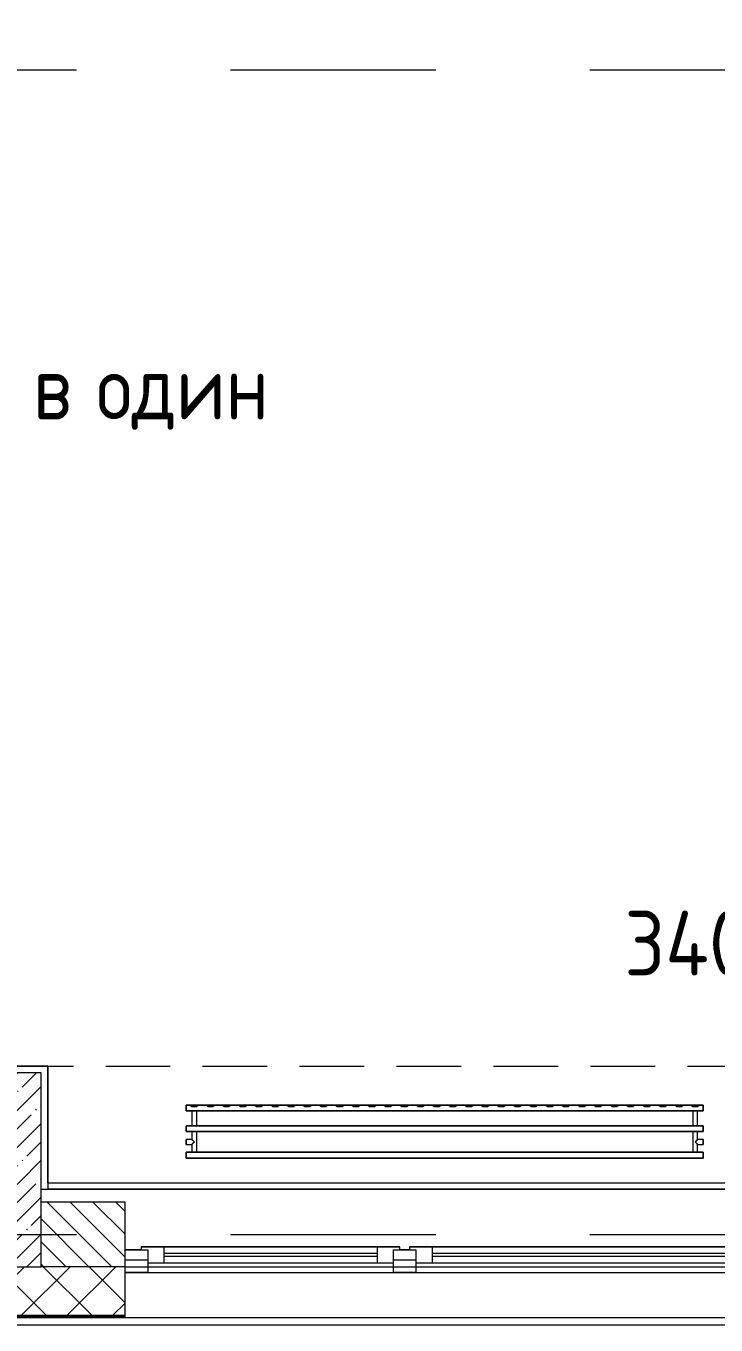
# Model space of a CAD drawing. Header units: millimetres. Extents: x -4029 to 232974, y -8553 to 104777.
# Drawn here: x 33563 to 35698, y -280 to 3736 of the extents above; entities that cross this region are included whole.
import ezdxf

# ---------------------------------------------------------------- set-up
doc = ezdxf.new("R2010")
doc.units = ezdxf.units.MM
doc.linetypes.add('ADSK_Штрих_ш2 п1', pattern=[300, 200, -100])
doc.linetypes.add('Осевая', pattern=[3175, 635, -476.25, 1587.5, -476.25])
for name, color, linetype, lineweight in [('5.2) Перег WD5', 3, 'Continuous', 30), ('A-AREA-BNDY', 7, 'Continuous', 9), ('A-DETL-1', 7, 'ADSK_Штрих_ш2 п1', 9), ('A-GLAZ', 7, 'Continuous', 9), ('A-WALL', 7, 'Continuous', 9), ('A-WALL-1', 7, 'Continuous', 13), ('I-WALL', 7, 'Continuous', 9), ('S-COLS', 7, 'Continuous', 9), ('Оси-2', 7, 'Осевая', 9)]:
    doc.layers.add(name, color=color, linetype=linetype, lineweight=lineweight)
for name, color, linetype, lineweight, true_color in [('A-FLOR-1', 7, 'Continuous', 9, 0xaaaaaa), ('G-ANNO-TEXT-1', 7, 'Continuous', 9, 0x3c3c3c), ('M-EQPM-1', 7, 'Continuous', 9, 0xaaaaaa)]:
    doc.layers.add(name, color=color, linetype=linetype, lineweight=lineweight, true_color=true_color)
doc.styles.add('GOST Common_1', font='', dxfattribs={"width": 0.9, "height": 200})
doc.styles.add('ISOCPEUR_1', font='isocpeur.ttf', dxfattribs={"width": 0.9, "height": 200})
doc.styles.get('GOST Common_1').set_extended_font_data('GOST Common')
doc.dimstyles.new('ISO-2_0_0_9К_Средний_округл2', dxfattribs={"dimscale": 304.8, "dimtxt": 199.196235, "dimasz": 0.492126, "dimexe": 0.393701, "dimexo": 0, "dimgap": 0, "dimtad": 1, "dimdec": 0, "dimrnd": 10, "dimzin": 0, "dimdsep": 46, "dimtxsty": 'ISOCPEUR_1', "dimblk1": 'OBLIQUE', "dimblk2": 'OBLIQUE', "dimsah": 1, "dimcen": 0.09, "dimdle": 0.393701, "dimazin": 0, "dimtfac": 1, "dimtdec": 4, "dimtix": 1, "dimtmove": 1, "dimatfit": 3, "dimfxl": 1, "dimtvp": 1, "dimtolj": 1, "dimtzin": 0, "dimarcsym": 2})

# ---------------------------------------------------------------- blocks, each defined once
blk = doc.blocks.new('BSC_Колонна _Прямоугольная - 600х600-V16-План монтажа стен и перегородок 1 этажа в осях 1-12')
at = {"layer": 'S-COLS'}
h = blk.add_hatch(dxfattribs=at)
h.set_pattern_fill('FP_30', color=256, style=0, pattern_type=2)
h.set_pattern_definition([(45, (-33310, -200), (-57.02463, 57.02463), []), (45, (-33252.975, -200), (-57.02463, 57.02463), [100.806, -20.161, 3.353, -16.808])])
h.paths.add_polyline_path([(300, -300), (300, 300), (-300, 300), (-300, -300), (-91, -300)])
for p, q in [((300, 300), (-300, 300)), ((-300, 300), (-300, -300)), ((300, -300), (300, 300)), ((-300, -300), (300, -300))]:
    blk.add_line(p, q, dxfattribs=at)
blk = doc.blocks.new('120_Окно_СКБ_2Ст - 120_Окно_СКБ_2Ст 2100х2500 _мал створка справа_-22445857-План монтажа стен и перегородок 1 этажа в осях 1-12')
at = {"layer": 'A-GLAZ'}
for p, q in [((-1050, -127), (-1050, -57)), ((-1050, -57), (-980, -57)), ((1050, -57), (-1050, -57)), ((-980, -57), (-980, -127)), ((150, -127), (150, -57)), ((150, -57), (220, -57)), ((220, -57), (220, -127)), ((980, -127), (980, -57)), ((980, -57), (1050, -57)), ((1050, -57), (1050, -127)), ((150, -87), (-980, -87)), ((-980, -87), (-980, -127)), ((-930, -137), (-930, -87)), ((-930, -107), (100, -107)), ((100, -117), (-930, -117)), ((100, -137), (100, -87)), ((150, -127), (150, -87)), ((980, -87), (220, -87)), ((220, -87), (220, -127)), ((270, -137), (270, -87)), ((270, -107), (930, -107)), ((930, -117), (270, -117)), ((930, -137), (930, -87)), ((980, -127), (980, -87)), ((-980, -127), (-1050, -127)), ((-1050, -127), (-1000, -127)), ((-980, -127), (-1000, -127)), ((-1000, -127), (-1000, -137)), ((-1000, -137), (170, -137)), ((170, -137), (-1000, -137)), ((220, -127), (150, -127)), ((170, -127), (150, -127)), ((170, -127), (200, -127)), ((170, -137), (170, -127)), ((220, -127), (200, -127)), ((200, -127), (200, -137)), ((200, -137), (1000, -137)), ((1000, -137), (200, -137)), ((1050, -127), (980, -127)), ((1000, -127), (980, -127)), ((1000, -127), (1050, -127)), ((1000, -137), (1000, -127))]:
    blk.add_line(p, q, dxfattribs=at)
blk = doc.blocks.new('radiator_prado_classic_z_tip_30_po exemplyaru - Classic Z Тип 30-500-V69-План монтажа стен и перегородок 1 этажа в осях 1-12')
at = {"layer": 'M-EQPM-1'}
for p, q in [((0, 228), (0, 210)), ((1600, 228), (0, 228)), ((0, 210), (0, 228)), ((0, 228), (12.5, 228)), ((0, 210), (1600, 210)), ((17.5, 210), (0, 210)), ((12.5, 228), (37.5, 228)), ((37.5, 228), (12.5, 228)), ((12.5, 228), (37.5, 228)), ((12.5, 228), (17.5, 223)), ((12.5, 228), (17.5, 223)), ((32.5, 223), (17.5, 223)), ((17.5, 223), (32.5, 223)), ((17.5, 210), (17.5, 164)), ((17.5, 210), (17.5, 164)), ((32.5, 210), (17.5, 210)), ((17.5, 210), (32.5, 210)), ((32.5, 210), (17.5, 210)), ((17.5, 210), (30.3, 210)), ((31.5, 210), (18.5, 210)), ((30.3, 210), (32.5, 210)), ((32.5, 223), (37.5, 228)), ((37.5, 228), (32.5, 223)), ((32.5, 164), (32.5, 210)), ((32.5, 164), (32.5, 210)), ((1567.5, 210), (32.5, 210)), ((37.5, 228), (62.5, 228)), ((62.5, 228), (87.5, 228)), ((87.5, 228), (62.5, 228)), ((62.5, 228), (87.5, 228)), ((62.5, 228), (67.5, 223)), ((62.5, 228), (67.5, 223)), ((82.5, 223), (67.5, 223)), ((67.5, 223), (82.5, 223)), ((82.5, 223), (87.5, 228)), ((87.5, 228), (82.5, 223)), ((87.5, 228), (112.5, 228)), ((112.5, 228), (137.5, 228)), ((137.5, 228), (112.5, 228)), ((112.5, 228), (137.5, 228)), ((112.5, 228), (117.5, 223)), ((112.5, 228), (117.5, 223)), ((132.5, 223), (117.5, 223)), ((117.5, 223), (132.5, 223)), ((132.5, 223), (137.5, 228)), ((137.5, 228), (132.5, 223)), ((137.5, 228), (162.5, 228)), ((162.5, 228), (187.5, 228)), ((187.5, 228), (162.5, 228)), ((162.5, 228), (187.5, 228)), ((162.5, 228), (167.5, 223)), ((162.5, 228), (167.5, 223)), ((182.5, 223), (167.5, 223)), ((167.5, 223), (182.5, 223)), ((182.5, 223), (187.5, 228)), ((187.5, 228), (182.5, 223)), ((187.5, 228), (212.5, 228)), ((212.5, 228), (237.5, 228)), ((237.5, 228), (212.5, 228)), ((212.5, 228), (237.5, 228)), ((212.5, 228), (217.5, 223)), ((212.5, 228), (217.5, 223)), ((232.5, 223), (217.5, 223)), ((217.5, 223), (232.5, 223)), ((232.5, 223), (237.5, 228)), ((237.5, 228), (232.5, 223)), ((237.5, 228), (262.5, 228)), ((262.5, 228), (287.5, 228)), ((287.5, 228), (262.5, 228)), ((262.5, 228), (287.5, 228)), ((262.5, 228), (267.5, 223)), ((262.5, 228), (267.5, 223)), ((282.5, 223), (267.5, 223)), ((267.5, 223), (282.5, 223)), ((282.5, 223), (287.5, 228)), ((287.5, 228), (282.5, 223)), ((287.5, 228), (312.5, 228)), ((312.5, 228), (337.5, 228)), ((337.5, 228), (312.5, 228)), ((312.5, 228), (337.5, 228)), ((312.5, 228), (317.5, 223)), ((312.5, 228), (317.5, 223)), ((332.5, 223), (317.5, 223)), ((317.5, 223), (332.5, 223)), ((332.5, 223), (337.5, 228)), ((337.5, 228), (332.5, 223)), ((337.5, 228), (362.5, 228)), ((362.5, 228), (387.5, 228)), ((387.5, 228), (362.5, 228)), ((362.5, 228), (387.5, 228)), ((362.5, 228), (367.5, 223)), ((362.5, 228), (367.5, 223)), ((382.5, 223), (367.5, 223)), ((367.5, 223), (382.5, 223)), ((382.5, 223), (387.5, 228)), ((387.5, 228), (382.5, 223)), ((387.5, 228), (412.5, 228)), ((412.5, 228), (437.5, 228)), ((437.5, 228), (412.5, 228)), ((412.5, 228), (437.5, 228)), ((412.5, 228), (417.5, 223)), ((412.5, 228), (417.5, 223)), ((432.5, 223), (417.5, 223)), ((417.5, 223), (432.5, 223)), ((432.5, 223), (437.5, 228)), ((437.5, 228), (432.5, 223)), ((437.5, 228), (462.5, 228)), ((462.5, 228), (487.5, 228)), ((487.5, 228), (462.5, 228)), ((462.5, 228), (487.5, 228)), ((462.5, 228), (467.5, 223)), ((462.5, 228), (467.5, 223)), ((482.5, 223), (467.5, 223)), ((467.5, 223), (482.5, 223)), ((482.5, 223), (487.5, 228)), ((487.5, 228), (482.5, 223)), ((487.5, 228), (512.5, 228)), ((512.5, 228), (537.5, 228)), ((537.5, 228), (512.5, 228)), ((512.5, 228), (537.5, 228)), ((512.5, 228), (517.5, 223)), ((512.5, 228), (517.5, 223)), ((532.5, 223), (517.5, 223)), ((517.5, 223), (532.5, 223)), ((532.5, 223), (537.5, 228)), ((537.5, 228), (532.5, 223)), ((537.5, 228), (562.5, 228)), ((562.5, 228), (587.5, 228)), ((587.5, 228), (562.5, 228)), ((562.5, 228), (587.5, 228)), ((562.5, 228), (567.5, 223)), ((562.5, 228), (567.5, 223)), ((582.5, 223), (567.5, 223)), ((567.5, 223), (582.5, 223)), ((582.5, 223), (587.5, 228)), ((587.5, 228), (582.5, 223)), ((587.5, 228), (612.5, 228)), ((612.5, 228), (637.5, 228)), ((637.5, 228), (612.5, 228)), ((612.5, 228), (637.5, 228)), ((612.5, 228), (617.5, 223)), ((612.5, 228), (617.5, 223)), ((632.5, 223), (617.5, 223)), ((617.5, 223), (632.5, 223)), ((632.5, 223), (637.5, 228)), ((637.5, 228), (632.5, 223)), ((637.5, 228), (662.5, 228)), ((662.5, 228), (687.5, 228)), ((687.5, 228), (662.5, 228)), ((662.5, 228), (687.5, 228)), ((662.5, 228), (667.5, 223)), ((662.5, 228), (667.5, 223)), ((682.5, 223), (667.5, 223)), ((667.5, 223), (682.5, 223)), ((682.5, 223), (687.5, 228)), ((687.5, 228), (682.5, 223)), ((687.5, 228), (712.5, 228)), ((712.5, 228), (737.5, 228)), ((737.5, 228), (712.5, 228)), ((712.5, 228), (737.5, 228)), ((712.5, 228), (717.5, 223)), ((712.5, 228), (717.5, 223)), ((732.5, 223), (717.5, 223)), ((717.5, 223), (732.5, 223)), ((732.5, 223), (737.5, 228)), ((737.5, 228), (732.5, 223)), ((737.5, 228), (762.5, 228)), ((762.5, 228), (787.5, 228)), ((787.5, 228), (762.5, 228)), ((762.5, 228), (787.5, 228)), ((762.5, 228), (767.5, 223)), ((762.5, 228), (767.5, 223)), ((782.5, 223), (767.5, 223)), ((767.5, 223), (782.5, 223)), ((782.5, 223), (787.5, 228)), ((787.5, 228), (782.5, 223)), ((787.5, 228), (812.5, 228)), ((812.5, 228), (837.5, 228)), ((837.5, 228), (812.5, 228)), ((812.5, 228), (837.5, 228)), ((812.5, 228), (817.5, 223)), ((812.5, 228), (817.5, 223)), ((832.5, 223), (817.5, 223)), ((817.5, 223), (832.5, 223)), ((832.5, 223), (837.5, 228)), ((837.5, 228), (832.5, 223)), ((837.5, 228), (862.5, 228)), ((862.5, 228), (887.5, 228)), ((887.5, 228), (862.5, 228)), ((862.5, 228), (887.5, 228)), ((862.5, 228), (867.5, 223)), ((862.5, 228), (867.5, 223)), ((882.5, 223), (867.5, 223)), ((867.5, 223), (882.5, 223)), ((882.5, 223), (887.5, 228)), ((887.5, 228), (882.5, 223)), ((887.5, 228), (912.5, 228)), ((912.5, 228), (937.5, 228)), ((937.5, 228), (912.5, 228)), ((912.5, 228), (937.5, 228)), ((912.5, 228), (917.5, 223)), ((912.5, 228), (917.5, 223)), ((932.5, 223), (917.5, 223)), ((917.5, 223), (932.5, 223)), ((932.5, 223), (937.5, 228)), ((937.5, 228), (932.5, 223)), ((937.5, 228), (962.5, 228)), ((962.5, 228), (987.5, 228)), ((987.5, 228), (962.5, 228)), ((962.5, 228), (987.5, 228)), ((962.5, 228), (967.5, 223)), ((962.5, 228), (967.5, 223)), ((982.5, 223), (967.5, 223)), ((967.5, 223), (982.5, 223)), ((982.5, 223), (987.5, 228)), ((987.5, 228), (982.5, 223)), ((987.5, 228), (1012.5, 228)), ((1012.5, 228), (1037.5, 228)), ((1037.5, 228), (1012.5, 228)), ((1012.5, 228), (1037.5, 228)), ((1012.5, 228), (1017.5, 223)), ((1012.5, 228), (1017.5, 223)), ((1032.5, 223), (1017.5, 223)), ((1017.5, 223), (1032.5, 223)), ((1032.5, 223), (1037.5, 228)), ((1037.5, 228), (1032.5, 223)), ((1037.5, 228), (1062.5, 228)), ((1062.5, 228), (1087.5, 228)), ((1087.5, 228), (1062.5, 228)), ((1062.5, 228), (1087.5, 228)), ((1062.5, 228), (1067.5, 223)), ((1062.5, 228), (1067.5, 223)), ((1082.5, 223), (1067.5, 223)), ((1067.5, 223), (1082.5, 223)), ((1082.5, 223), (1087.5, 228)), ((1087.5, 228), (1082.5, 223)), ((1087.5, 228), (1112.5, 228)), ((1112.5, 228), (1137.5, 228)), ((1137.5, 228), (1112.5, 228)), ((1112.5, 228), (1137.5, 228)), ((1112.5, 228), (1117.5, 223)), ((1112.5, 228), (1117.5, 223)), ((1132.5, 223), (1117.5, 223)), ((1117.5, 223), (1132.5, 223)), ((1132.5, 223), (1137.5, 228)), ((1137.5, 228), (1132.5, 223)), ((1137.5, 228), (1162.5, 228)), ((1162.5, 228), (1187.5, 228)), ((1187.5, 228), (1162.5, 228)), ((1162.5, 228), (1187.5, 228)), ((1162.5, 228), (1167.5, 223)), ((1162.5, 228), (1167.5, 223)), ((1182.5, 223), (1167.5, 223)), ((1167.5, 223), (1182.5, 223)), ((1182.5, 223), (1187.5, 228)), ((1187.5, 228), (1182.5, 223)), ((1187.5, 228), (1212.5, 228)), ((1212.5, 228), (1237.5, 228)), ((1237.5, 228), (1212.5, 228)), ((1212.5, 228), (1237.5, 228)), ((1212.5, 228), (1217.5, 223)), ((1212.5, 228), (1217.5, 223)), ((1232.5, 223), (1217.5, 223)), ((1217.5, 223), (1232.5, 223)), ((1232.5, 223), (1237.5, 228)), ((1237.5, 228), (1232.5, 223)), ((1237.5, 228), (1262.5, 228)), ((1262.5, 228), (1287.5, 228)), ((1287.5, 228), (1262.5, 228)), ((1262.5, 228), (1287.5, 228)), ((1262.5, 228), (1267.5, 223)), ((1262.5, 228), (1267.5, 223)), ((1282.5, 223), (1267.5, 223)), ((1267.5, 223), (1282.5, 223)), ((1282.5, 223), (1287.5, 228)), ((1287.5, 228), (1282.5, 223)), ((1287.5, 228), (1312.5, 228)), ((1312.5, 228), (1337.5, 228)), ((1337.5, 228), (1312.5, 228)), ((1312.5, 228), (1337.5, 228)), ((1312.5, 228), (1317.5, 223)), ((1312.5, 228), (1317.5, 223)), ((1332.5, 223), (1317.5, 223)), ((1317.5, 223), (1332.5, 223)), ((1332.5, 223), (1337.5, 228)), ((1337.5, 228), (1332.5, 223)), ((1337.5, 228), (1362.5, 228)), ((1362.5, 228), (1387.5, 228)), ((1387.5, 228), (1362.5, 228)), ((1362.5, 228), (1387.5, 228)), ((1362.5, 228), (1367.5, 223)), ((1362.5, 228), (1367.5, 223)), ((1382.5, 223), (1367.5, 223)), ((1367.5, 223), (1382.5, 223)), ((1382.5, 223), (1387.5, 228)), ((1387.5, 228), (1382.5, 223)), ((1387.5, 228), (1412.5, 228)), ((1412.5, 228), (1437.5, 228)), ((1437.5, 228), (1412.5, 228)), ((1412.5, 228), (1437.5, 228)), ((1412.5, 228), (1417.5, 223)), ((1412.5, 228), (1417.5, 223)), ((1432.5, 223), (1417.5, 223)), ((1417.5, 223), (1432.5, 223)), ((1432.5, 223), (1437.5, 228)), ((1437.5, 228), (1432.5, 223)), ((1437.5, 228), (1462.5, 228)), ((1462.5, 228), (1487.5, 228)), ((1487.5, 228), (1462.5, 228)), ((1462.5, 228), (1487.5, 228)), ((1462.5, 228), (1467.5, 223)), ((1462.5, 228), (1467.5, 223)), ((1482.5, 223), (1467.5, 223)), ((1467.5, 223), (1482.5, 223)), ((1482.5, 223), (1487.5, 228)), ((1487.5, 228), (1482.5, 223)), ((1487.5, 228), (1512.5, 228)), ((1512.5, 228), (1537.5, 228)), ((1537.5, 228), (1512.5, 228)), ((1512.5, 228), (1537.5, 228)), ((1512.5, 228), (1517.5, 223)), ((1512.5, 228), (1517.5, 223)), ((1532.5, 223), (1517.5, 223)), ((1517.5, 223), (1532.5, 223)), ((1532.5, 223), (1537.5, 228)), ((1537.5, 228), (1532.5, 223)), ((1537.5, 228), (1562.5, 228)), ((1562.5, 228), (1587.5, 228)), ((1587.5, 228), (1562.5, 228)), ((1562.5, 228), (1587.5, 228)), ((1562.5, 228), (1567.5, 223)), ((1562.5, 228), (1567.5, 223)), ((1582.5, 223), (1567.5, 223)), ((1567.5, 223), (1582.5, 223)), ((1567.5, 210), (1567.5, 164)), ((1567.5, 210), (1567.5, 164)), ((1582.5, 210), (1567.5, 210)), ((1567.5, 210), (1575, 210)), ((1582.2, 210), (1567.5, 210)), ((1567.5, 210), (1582.5, 210)), ((1581.5, 210), (1568.5, 210)), ((1575, 210), (1582.5, 210)), ((1582.5, 210), (1582.2, 210)), ((1582.5, 223), (1587.5, 228)), ((1587.5, 228), (1582.5, 223)), ((1582.5, 164), (1582.5, 210)), ((1582.5, 164), (1582.5, 210)), ((1600, 210), (1582.5, 210)), ((1587.5, 228), (1600, 228)), ((1600, 210), (1600, 228)), ((1600, 228), (1600, 210)), ((1600, 164), (0, 164)), ((0, 164), (0, 146)), ((0, 146), (0, 164)), ((0, 164), (17.5, 164)), ((32.5, 164), (17.5, 164)), ((17.5, 164), (32.5, 164)), ((32.5, 164), (17.5, 164)), ((17.5, 164), (18.5, 164)), ((18.5, 164), (32.5, 164)), ((18.5, 164), (31.5, 164)), ((32.5, 164), (1567.5, 164)), ((1582.5, 164), (1567.5, 164)), ((1567.5, 164), (1582.5, 164)), ((1580.3, 164), (1567.5, 164)), ((1567.5, 164), (1582.5, 164)), ((1568.5, 164), (1581.5, 164)), ((1581.5, 164), (1580.3, 164)), ((1582.2, 164), (1581.5, 164)), ((1582.5, 164), (1582.2, 164)), ((1582.5, 164), (1600, 164)), ((1600, 146), (1600, 164)), ((1600, 164), (1600, 146)), ((0, 146), (1600, 146)), ((17.5, 146), (0, 146)), ((17.5, 121.5), (0, 121.5)), ((17.5, 121.5), (0, 121.5)), ((0, 121.5), (0, 121.2)), ((0, 106.5), (0, 121.5)), ((0, 121.2), (0, 106.8)), ((0, 121.2), (0, 120.5)), ((0, 120.5), (0, 121.2)), ((0, 121.2), (0, 121.2)), ((0, 120.5), (0, 119.3)), ((0, 119.3), (0, 120.5)), ((17.5, 146), (17.5, 121.5)), ((17.5, 146), (17.5, 121.5)), ((17.5, 146), (25, 146)), ((32.5, 146), (17.5, 146)), ((17.5, 146), (32.5, 146)), ((25, 146), (17.5, 146)), ((31.5, 146), (18.5, 146)), ((25, 146), (32.5, 146)), ((31.5, 146), (25, 146)), ((32.5, 146), (31.5, 146)), ((32.5, 82), (32.5, 146)), ((32.5, 82), (32.5, 146)), ((1567.5, 146), (32.5, 146)), ((1567.5, 146), (1567.5, 82)), ((1567.5, 146), (1567.5, 82)), ((1567.5, 146), (1582.5, 146)), ((1582.2, 146), (1567.5, 146)), ((1567.5, 146), (1582.5, 146)), ((1582.5, 146), (1567.5, 146)), ((1581.5, 146), (1568.5, 146)), ((1582.5, 146), (1582.2, 146)), ((1582.5, 121.5), (1582.5, 146)), ((1582.5, 121.5), (1582.5, 146)), ((1600, 146), (1582.5, 146)), ((1600, 121.5), (1582.5, 121.5)), ((1600, 121.5), (1582.5, 121.5)), ((1600, 121.5), (1600, 106.5)), ((1600, 121.2), (1600, 121.5)), ((1600, 121.5), (1600, 121.2)), ((1600, 121.2), (1600, 121.5)), ((1600, 107.5), (1600, 121.2)), ((1600, 121.2), (1600, 119.3)), ((1600, 106.8), (1600, 121.2)), ((0, 119.3), (0, 117.8)), ((0, 117.8), (0, 119.3)), ((0, 117.8), (0, 115.9)), ((0, 115.9), (0, 117.8)), ((0, 115.9), (0, 114)), ((0, 114), (0, 115.9)), ((0, 114), (0, 112.1)), ((0, 112.1), (0, 114)), ((0, 112.1), (0, 110.2)), ((0, 110.2), (0, 112.1)), ((0, 110.2), (0, 108.7)), ((0, 108.7), (0, 110.2)), ((0, 108.7), (0, 106.8)), ((0, 106.8), (0, 108.7)), ((0, 106.8), (0, 106.5)), ((0, 106.8), (0, 106.8)), ((0, 106.5), (17.5, 106.5)), ((0, 106.5), (17.5, 106.5)), ((1600, 82), (0, 82)), ((0, 82), (0, 64)), ((0, 64), (0, 82)), ((0, 82), (17.5, 82)), ((17.5, 106.5), (17.5, 82)), ((17.5, 106.5), (17.5, 82)), ((32.5, 82), (17.5, 82)), ((17.5, 82), (32.5, 82)), ((32.5, 82), (17.5, 82)), ((17.5, 82), (32.5, 82)), ((18.5, 82), (31.5, 82)), ((32.5, 82), (1567.5, 82)), ((1582.5, 82), (1567.5, 82)), ((1567.5, 82), (1582.5, 82)), ((1582.5, 82), (1567.5, 82)), ((1567.5, 82), (1582.5, 82)), ((1568.5, 82), (1581.5, 82)), ((1582.5, 82), (1582.5, 106.5)), ((1582.5, 106.5), (1600, 106.5)), ((1582.5, 82), (1582.5, 106.5)), ((1582.5, 106.5), (1600, 106.5)), ((1582.5, 82), (1600, 82)), ((1600, 119.3), (1600, 110.2)), ((1600, 110.2), (1600, 106.8)), ((1600, 106.8), (1600, 107.5)), ((1600, 106.5), (1600, 106.8)), ((1600, 106.8), (1600, 106.5)), ((1600, 106.5), (1600, 106.8)), ((1600, 64), (1600, 82)), ((1600, 82), (1600, 64)), ((1600, 64), (0, 64)), ((0, 64), (1600, 64))]:
    blk.add_line(p, q, dxfattribs=at)
for points, knots in [([(17.8, 121.2), (17.7, 121.3), (17.7, 121.3), (17.5, 121.5), (17.5, 121.5), (17.5, 121.5)], [0.8571429, 0.8571429, 0.8571429, 0.8571429, 0.8928571, 0.9285714, 1, 1, 1, 1]), ([(17.5, 121.5), (17.5, 121.5), (17.5, 121.5), (17.7, 121.3), (17.7, 121.3), (17.8, 121.2)], [0, 0, 0, 0, 0.0714286, 0.1071429, 0.1428571, 0.1428571, 0.1428571, 0.1428571]), ([(17.5, 121.5), (17.5, 121.5), (17.5, 121.5), (17.7, 121.3), (17.7, 121.3), (17.8, 121.2)], [0, 0, 0, 0, 0.0714286, 0.1071429, 0.1428571, 0.1428571, 0.1428571, 0.1428571]), ([(25, 114), (24.5, 114.5), (23.6, 115.4), (22.4, 116.6), (21.6, 117.4), (21.1, 117.9), (20.8, 118.2), (20.5, 118.5), (20.2, 118.8), (19.8, 119.1), (19.6, 119.4), (19.3, 119.7), (19, 120), (18.7, 120.3), (18.5, 120.5), (18.3, 120.7), (18.1, 120.9), (17.9, 121.1), (17.8, 121.2), (17.7, 121.3), (17.5, 121.5), (17.5, 121.5), (17.5, 121.5)], [0, 0, 0, 0, 0.142857, 0.285714, 0.357143, 0.392857, 0.428571, 0.464286, 0.5, 0.535714, 0.571429, 0.607143, 0.642857, 0.678571, 0.714286, 0.75, 0.785714, 0.821429, 0.857143, 0.892857, 0.928571, 1, 1, 1, 1]), ([(17.8, 121.2), (17.8, 121.2), (17.9, 121.1), (18.1, 120.9), (18.3, 120.7), (18.5, 120.5), (18.7, 120.3), (19, 120), (19.3, 119.7), (19.6, 119.4), (19.8, 119.1), (20.3, 118.7), (20.7, 118.3), (21.1, 117.9), (21.6, 117.4), (22.4, 116.6), (23.1, 115.9), (23.6, 115.4)], [0.1428571, 0.1428571, 0.1428571, 0.1428571, 0.1785714, 0.2142857, 0.25, 0.2857143, 0.3214286, 0.3571429, 0.3928571, 0.4285714, 0.4642857, 0.5, 0.5714286, 0.6071429, 0.6428571, 0.7142857, 0.8571429, 0.8571429, 0.8571429, 0.8571429]), ([(1575, 114), (1575.5, 114.5), (1576.4, 115.4), (1577.6, 116.6), (1578.4, 117.4), (1578.9, 117.9), (1579.2, 118.2), (1579.5, 118.5), (1579.8, 118.8), (1580.1, 119.2), (1580.4, 119.4), (1580.7, 119.7), (1581, 120), (1581.3, 120.3), (1581.5, 120.5), (1581.7, 120.7), (1581.9, 120.9), (1582.1, 121.1), (1582.2, 121.2), (1582.3, 121.3), (1582.5, 121.5), (1582.5, 121.5), (1582.5, 121.5)], [0, 0, 0, 0, 0.142857, 0.285714, 0.357143, 0.392857, 0.428571, 0.464286, 0.5, 0.535714, 0.571429, 0.607143, 0.642857, 0.678571, 0.714286, 0.75, 0.785714, 0.821429, 0.857143, 0.892857, 0.928571, 1, 1, 1, 1]), ([(1582.2, 121.2), (1582.2, 121.2), (1582.1, 121.1), (1581.9, 120.9), (1581.7, 120.7), (1581.5, 120.5), (1581.3, 120.3), (1581, 120), (1580.7, 119.7), (1580.4, 119.4), (1580.1, 119.2), (1579.7, 118.7), (1579.3, 118.3), (1578.9, 117.9), (1578.4, 117.4), (1577.6, 116.6), (1576.9, 115.9), (1576.4, 115.4)], [0.1428571, 0.1428571, 0.1428571, 0.1428571, 0.1785714, 0.2142857, 0.25, 0.2857143, 0.3214286, 0.3571429, 0.3928571, 0.4285714, 0.4642857, 0.5, 0.5714286, 0.6071429, 0.6428571, 0.7142857, 0.8571429, 0.8571429, 0.8571429, 0.8571429]), ([(1582.2, 121.2), (1582.2, 121.2), (1582.1, 121.1), (1581.9, 120.9), (1581.7, 120.7), (1581.5, 120.5), (1581.3, 120.3), (1581, 120), (1580.7, 119.7), (1580.4, 119.4), (1580.1, 119.2), (1579.7, 118.7), (1579.3, 118.3), (1578.9, 117.9), (1578.4, 117.4), (1577.6, 116.6), (1576.9, 115.9), (1576.4, 115.4)], [0.1428571, 0.1428571, 0.1428571, 0.1428571, 0.1785714, 0.2142857, 0.25, 0.2857143, 0.3214286, 0.3571429, 0.3928571, 0.4285714, 0.4642857, 0.5, 0.5714286, 0.6071429, 0.6428571, 0.7142857, 0.8571429, 0.8571429, 0.8571429, 0.8571429]), ([(1576.4, 115.4), (1576.9, 115.9), (1577.6, 116.6), (1578.4, 117.4), (1578.9, 117.9), (1579.2, 118.2), (1579.5, 118.5), (1579.8, 118.8), (1580.1, 119.2), (1580.4, 119.4), (1580.7, 119.7), (1581, 120), (1581.3, 120.3), (1581.5, 120.5), (1581.7, 120.7), (1581.9, 120.9), (1582.1, 121.1), (1582.2, 121.2), (1582.2, 121.2)], [0.1428571, 0.1428571, 0.1428571, 0.1428571, 0.2857143, 0.3571429, 0.3928571, 0.4285714, 0.4642857, 0.5, 0.5357143, 0.5714286, 0.6071429, 0.6428571, 0.6785714, 0.7142857, 0.75, 0.7857143, 0.8214286, 0.8571429, 0.8571429, 0.8571429, 0.8571429]), ([(1582.5, 121.5), (1582.5, 121.5), (1582.5, 121.5), (1582.3, 121.3), (1582.3, 121.3), (1582.2, 121.2)], [0, 0, 0, 0, 0.0714286, 0.1071429, 0.1428571, 0.1428571, 0.1428571, 0.1428571]), ([(1582.5, 121.5), (1582.5, 121.5), (1582.5, 121.5), (1582.3, 121.3), (1582.3, 121.3), (1582.2, 121.2)], [0, 0, 0, 0, 0.0714286, 0.1071429, 0.1428571, 0.1428571, 0.1428571, 0.1428571]), ([(1582.2, 121.2), (1582.3, 121.3), (1582.3, 121.3), (1582.5, 121.5), (1582.5, 121.5), (1582.5, 121.5)], [0.8571429, 0.8571429, 0.8571429, 0.8571429, 0.8928571, 0.9285714, 1, 1, 1, 1]), ([(17.5, 106.5), (17.5, 106.5), (17.5, 106.5), (17.7, 106.7), (17.8, 106.8), (17.9, 106.9), (18.1, 107.1), (18.3, 107.3), (18.5, 107.5), (18.7, 107.7), (19, 108), (19.3, 108.3), (19.6, 108.6), (19.8, 108.9), (20.3, 109.3), (20.7, 109.7), (21.1, 110.1), (21.6, 110.6), (22.4, 111.4), (23.6, 112.6), (24.5, 113.5), (25, 114)], [0, 0, 0, 0, 0.071429, 0.107143, 0.142857, 0.178571, 0.214286, 0.25, 0.285714, 0.321429, 0.357143, 0.392857, 0.428571, 0.464286, 0.5, 0.571429, 0.607143, 0.642857, 0.714286, 0.857143, 1, 1, 1, 1]), ([(17.5, 106.5), (17.5, 106.5), (17.5, 106.5), (17.7, 106.7), (17.7, 106.7), (17.8, 106.8)], [0, 0, 0, 0, 0.0714286, 0.1071429, 0.1428571, 0.1428571, 0.1428571, 0.1428571]), ([(17.8, 106.8), (17.7, 106.7), (17.7, 106.7), (17.5, 106.5), (17.5, 106.5), (17.5, 106.5)], [0.8571429, 0.8571429, 0.8571429, 0.8571429, 0.8928571, 0.9285714, 1, 1, 1, 1]), ([(17.8, 106.8), (17.7, 106.7), (17.7, 106.7), (17.5, 106.5), (17.5, 106.5), (17.5, 106.5)], [0.8571429, 0.8571429, 0.8571429, 0.8571429, 0.8928571, 0.9285714, 1, 1, 1, 1]), ([(22.1, 111.1), (21.9, 110.9), (21.6, 110.6), (21.1, 110.1), (20.8, 109.8), (20.5, 109.5), (20.2, 109.2), (19.8, 108.9), (19.6, 108.6), (19.3, 108.3), (19, 108), (18.7, 107.7), (18.5, 107.5), (18.3, 107.3), (18.1, 107.1), (17.9, 106.9), (17.8, 106.8), (17.8, 106.8)], [0.2857143, 0.2857143, 0.2857143, 0.2857143, 0.3571429, 0.3928571, 0.4285714, 0.4642857, 0.5, 0.5357143, 0.5714286, 0.6071429, 0.6428571, 0.6785714, 0.7142857, 0.75, 0.7857143, 0.8214286, 0.8571429, 0.8571429, 0.8571429, 0.8571429]), ([(17.8, 106.8), (17.8, 106.8), (17.9, 106.9), (18.1, 107.1), (18.3, 107.3), (18.5, 107.5), (18.7, 107.7), (19, 108), (19.3, 108.3), (19.6, 108.6), (19.9, 108.8), (20.3, 109.3), (20.6, 109.6), (20.8, 109.8)], [0.1428571, 0.1428571, 0.1428571, 0.1428571, 0.1785714, 0.2142857, 0.25, 0.2857143, 0.3214286, 0.3571429, 0.3928571, 0.4285714, 0.4642857, 0.5, 0.5714286, 0.5714286, 0.5714286, 0.5714286]), ([(22.1, 116.9), (21.9, 117.1), (21.6, 117.4), (21.1, 117.9), (20.8, 118.2), (20.5, 118.5), (20.2, 118.8), (19.9, 119.2), (19.7, 119.3), (19.6, 119.4)], [0.2857143, 0.2857143, 0.2857143, 0.2857143, 0.3571429, 0.3928571, 0.4285714, 0.4642857, 0.5, 0.5357143, 0.5714286, 0.5714286, 0.5714286, 0.5714286]), ([(19.6, 119.4), (19.7, 119.3), (19.9, 119.2), (20.3, 118.7), (20.6, 118.4), (20.8, 118.2)], [0.4285714, 0.4285714, 0.4285714, 0.4285714, 0.4642857, 0.5, 0.5714286, 0.5714286, 0.5714286, 0.5714286]), ([(20.8, 118.2), (20.9, 118.1), (21.1, 117.9), (21.6, 117.4), (21.9, 117.1), (22.1, 116.9)], [0.5714286, 0.5714286, 0.5714286, 0.5714286, 0.6071429, 0.6428571, 0.7142857, 0.7142857, 0.7142857, 0.7142857]), ([(20.8, 109.8), (20.9, 109.9), (21.1, 110.1), (21.6, 110.6), (21.9, 110.9), (22.1, 111.1)], [0.5714286, 0.5714286, 0.5714286, 0.5714286, 0.6071429, 0.6428571, 0.7142857, 0.7142857, 0.7142857, 0.7142857]), ([(22.1, 111.1), (21.9, 110.9), (21.6, 110.6), (21.1, 110.1), (20.9, 109.9), (20.8, 109.8)], [0.2857143, 0.2857143, 0.2857143, 0.2857143, 0.3571429, 0.3928571, 0.4285714, 0.4285714, 0.4285714, 0.4285714]), ([(1582.5, 106.5), (1582.5, 106.5), (1582.5, 106.5), (1582.3, 106.7), (1582.2, 106.8), (1582.1, 106.9), (1581.9, 107.1), (1581.7, 107.3), (1581.5, 107.5), (1581.3, 107.7), (1581, 108), (1580.7, 108.3), (1580.4, 108.6), (1580.1, 108.8), (1579.7, 109.3), (1579.3, 109.7), (1578.9, 110.1), (1578.4, 110.6), (1577.6, 111.4), (1576.4, 112.6), (1575.5, 113.5), (1575, 114)], [0, 0, 0, 0, 0.071429, 0.107143, 0.142857, 0.178571, 0.214286, 0.25, 0.285714, 0.321429, 0.357143, 0.392857, 0.428571, 0.464286, 0.5, 0.571429, 0.607143, 0.642857, 0.714286, 0.857143, 1, 1, 1, 1]), ([(1577.9, 111.1), (1578.1, 110.9), (1578.4, 110.6), (1578.9, 110.1), (1579.2, 109.8), (1579.5, 109.5), (1579.8, 109.2), (1580.1, 108.8), (1580.4, 108.6), (1580.7, 108.3), (1581, 108), (1581.3, 107.7), (1581.5, 107.5), (1581.7, 107.3), (1581.9, 107.1), (1582.1, 106.9), (1582.2, 106.8), (1582.2, 106.8)], [0.2857143, 0.2857143, 0.2857143, 0.2857143, 0.3571429, 0.3928571, 0.4285714, 0.4642857, 0.5, 0.5357143, 0.5714286, 0.6071429, 0.6428571, 0.6785714, 0.7142857, 0.75, 0.7857143, 0.8214286, 0.8571429, 0.8571429, 0.8571429, 0.8571429]), ([(1577.9, 111.1), (1578.1, 110.9), (1578.4, 110.6), (1578.9, 110.1), (1579.2, 109.8), (1579.5, 109.5), (1579.8, 109.2), (1580.1, 108.8), (1580.4, 108.6), (1580.7, 108.3), (1581, 108), (1581.3, 107.7), (1581.5, 107.5), (1581.7, 107.3), (1581.9, 107.1), (1582.1, 106.9), (1582.2, 106.8), (1582.2, 106.8)], [0.2857143, 0.2857143, 0.2857143, 0.2857143, 0.3571429, 0.3928571, 0.4285714, 0.4642857, 0.5, 0.5357143, 0.5714286, 0.6071429, 0.6428571, 0.6785714, 0.7142857, 0.75, 0.7857143, 0.8214286, 0.8571429, 0.8571429, 0.8571429, 0.8571429]), ([(1582.2, 106.8), (1582.2, 106.8), (1582.1, 106.9), (1581.9, 107.1), (1581.7, 107.3), (1581.5, 107.5), (1581.3, 107.7), (1581, 108), (1580.7, 108.3), (1580.4, 108.6), (1580.1, 108.8), (1579.7, 109.3), (1579.3, 109.7), (1578.9, 110.1), (1578.4, 110.6), (1578.1, 110.9), (1577.9, 111.1)], [0.1428571, 0.1428571, 0.1428571, 0.1428571, 0.1785714, 0.2142857, 0.25, 0.2857143, 0.3214286, 0.3571429, 0.3928571, 0.4285714, 0.4642857, 0.5, 0.5714286, 0.6071429, 0.6428571, 0.7142857, 0.7142857, 0.7142857, 0.7142857]), ([(1582.2, 106.8), (1582.3, 106.7), (1582.3, 106.7), (1582.5, 106.5), (1582.5, 106.5), (1582.5, 106.5)], [0.8571429, 0.8571429, 0.8571429, 0.8571429, 0.8928571, 0.9285714, 1, 1, 1, 1]), ([(1582.2, 106.8), (1582.3, 106.7), (1582.3, 106.7), (1582.5, 106.5), (1582.5, 106.5), (1582.5, 106.5)], [0.8571429, 0.8571429, 0.8571429, 0.8571429, 0.8928571, 0.9285714, 1, 1, 1, 1]), ([(1582.5, 106.5), (1582.5, 106.5), (1582.5, 106.5), (1582.3, 106.7), (1582.3, 106.7), (1582.2, 106.8)], [0, 0, 0, 0, 0.0714286, 0.1071429, 0.1428571, 0.1428571, 0.1428571, 0.1428571])]:
    blk.add_open_spline(points, degree=3, knots=knots, dxfattribs=at)
for points in [[(19.6, 119.4), (19.5, 119.5), (19.3, 119.7), (19, 120), (18.7, 120.3), (18.5, 120.5), (18.3, 120.7), (18.1, 120.9), (17.9, 121.1), (17.8, 121.2), (17.8, 121.2)], [(17.8, 121.2), (17.8, 121.2), (17.9, 121.1), (18.1, 120.9), (18.3, 120.7), (18.5, 120.5), (18.7, 120.3), (19, 120), (19.3, 119.7), (19.5, 119.5), (19.6, 119.4)], [(20.8, 109.8), (20.7, 109.7), (20.5, 109.5), (20.2, 109.2), (19.9, 108.8), (19.6, 108.6), (19.3, 108.3), (19, 108), (18.7, 107.7), (18.5, 107.5), (18.3, 107.3), (18.1, 107.1), (17.9, 106.9), (17.8, 106.8), (17.8, 106.8)], [(23.6, 115.4), (23.1, 115.9), (22.6, 116.4), (22.1, 116.9)], [(22.1, 116.9), (22.6, 116.4), (23.1, 115.9), (23.6, 115.4)], [(25, 114), (24.5, 113.5), (23.6, 112.6), (22.6, 111.6), (22.1, 111.1)], [(22.1, 111.1), (22.6, 111.6), (23.1, 112.1), (23.6, 112.6)], [(23.6, 112.6), (23.1, 112.1), (22.6, 111.6), (22.1, 111.1)], [(25, 114), (24.5, 114.5), (24, 115), (23.6, 115.4)], [(23.6, 115.4), (24, 115), (24.5, 114.5), (25, 114)], [(23.6, 115.4), (24, 115), (24.5, 114.5), (25, 114)], [(23.6, 112.6), (24, 113), (24.5, 113.5), (25, 114)], [(25, 114), (24.5, 113.5), (24, 113), (23.6, 112.6)], [(1576.4, 115.4), (1576, 115), (1575.5, 114.5), (1575, 114)], [(1576.4, 115.4), (1576, 115), (1575.5, 114.5), (1575, 114)], [(1575, 114), (1575.5, 114.5), (1576, 115), (1576.4, 115.4)], [(1575, 114), (1575.5, 113.5), (1576.4, 112.6), (1577.4, 111.6), (1577.9, 111.1)], [(1575, 114), (1575.5, 113.5), (1576.4, 112.6), (1577.4, 111.6), (1577.9, 111.1)], [(1577.9, 111.1), (1577.4, 111.6), (1576.4, 112.6), (1575.5, 113.5), (1575, 114)]]:
    blk.add_open_spline(points, degree=3, dxfattribs=at)
blk = doc.blocks.new('_Oblique')
at = {"color": 0, "linetype": 'ByBlock', "lineweight": -2}
blk.add_line((-0.5, -0.5), (0.5, 0.5), dxfattribs=at)
blk = doc.blocks.new('DIMBLOCK43-План монтажа стен и перегородок 1 этажа в осях 1-12')
at = {"layer": '5.2) Перег WD5', "color": 0, "lineweight": -2, "transparency": 16777216}
for p, q in [((35970, 943.4), (35970, 717.3)), ((36307.7, 520), (36307.7, 957.3)), ((35850, 837.3), (36427.7, 837.3))]:
    blk.add_line(p, q, dxfattribs=at)
at = {"layer": 'Defpoints', "color": 0, "transparency": 16777216}
for p in [(35970, 943.4), (36307.7, 837.3), (36307.7, 520)]:
    blk.add_point(p, dxfattribs=at)
at = {"layer": '5.2) Перег WD5', "color": 0, "lineweight": -2, "transparency": 16777216, "xscale": 150, "yscale": 150, "zscale": 150, "rotation": 180}
blk.add_blockref('_Oblique', (35970, 837.3), dxfattribs=at)
at = {"layer": '5.2) Перег WD5', "color": 0, "lineweight": -2, "transparency": 16777216, "xscale": 150, "yscale": 150, "zscale": 150}
blk.add_blockref('_Oblique', (36307.7, 837.3), dxfattribs=at)
at = {"layer": '5.2) Перег WD5', "color": 0, "transparency": 16777216, "insert": (35414.5, 1000.4), "char_height": 200, "width": 478.071, "attachment_point": 1, "line_spacing_factor": 1.149209, "style": 'ISOCPEUR_1'}
blk.add_mtext('\\A1;340', dxfattribs=at)

msp = doc.modelspace()

# ---------------------------------------------------------------- hatches: boundary and pattern name
at = {"layer": 'A-WALL'}
h = msp.add_hatch(dxfattribs=at)
h.set_pattern_fill('FP_31', color=256, style=0, pattern_type=2)
h.set_pattern_definition([(135, (0, 0), (-35.35534, -35.35534), [])])
h.paths.add_polyline_path([(33610, -100), (33869.9999, -100), (33869.9999, 100), (33610, 99.8029), (33610, -99.9358)])
h.paths.add_polyline_path([(37090, -100), (37090, 100), (35969.9999, 100), (35969.9999, -100)])
h = msp.add_hatch(dxfattribs=at)
h.set_pattern_fill('FP_6', color=256, style=0, pattern_type=2)
h.set_pattern_definition([(45, (0, 0), (-70.71068, 70.71068), []), (135, (0, 0), (-70.71068, -70.71068), [])])
h.paths.add_polyline_path([(37090, -250), (37090, -100), (35969.9999, -100), (35969.9999, -250)])
h.paths.add_polyline_path([(28309.7435, -250), (28309.7435, -100), (27310, -100), (27310, -250), (27837.8702, -250)])
h.paths.add_polyline_path([(38282.6518, -250), (38282.6518, -100), (37990, -100), (37990, -250)])
h.paths.add_polyline_path([(33010, -250), (33869.9999, -250), (33869.9999, -100), (33010, -100), (33010, -197.6461)])
h.paths.add_polyline_path([(17075.6547, -250), (17260.0001, -250), (17260, -100), (16510, -100), (16510, -250)])
h.paths.add_polyline_path([(29209.7435, -250), (30210, -250), (30210, -100), (29209.7435, -100), (29209.7435, -207.0955)])
h.paths.add_polyline_path([(26410, -250), (26410, -100), (25435, -100), (25435, -250)])
h.paths.add_polyline_path([(22635, -250), (22635, -100), (21610, -100), (21610, -250), (22456.7624, -250)])
h.paths.add_polyline_path([(9159.7434, -250), (9910, -250), (9910, -100), (9159.7434, -100), (9159.7434, -118)])
h.paths.add_polyline_path([(12010, -250), (12760, -250), (12760, -100), (12010, -100), (12010, -249.8632)])
h.paths.add_polyline_path([(20710, -250), (20710, -100), (19360.0001, -100), (19360.0001, -250), (19766.2086, -250)])
h.paths.add_polyline_path([(14860, -250), (15610, -250), (15610, -100), (14860, -100), (14860, -242.7766)])
h.paths.add_polyline_path([(-260, -250), (3730, -250), (3730, -100), (-260, -100), (-260, -210)])
h.paths.add_polyline_path([(7660, -250), (8259.7434, -250), (8259.7434, -100), (6830.0001, -100), (6830.0001, -250)])

# ---------------------------------------------------------------- linework, layer by layer
at = {"layer": 'A-AREA-BNDY', "flags": 128}
msp.add_lwpolyline([(29630.7435, 7279), (29630.7435, 521), (30231, 521), (30231, 141), (32989, 141), (32989, 521), (33631, 521), (33631, 141), (36306.6518, 141), (36306.6518, 521), (36748.652, 521), (36748.652, 141), (37969, 141), (37969, 421), (38249, 421), (38249, 7049)], dxfattribs=at)
at = {"layer": 'A-DETL-1'}
msp.add_line((30210, 520), (36727.652, 520), dxfattribs=at)
at = {"layer": 'A-FLOR-1'}
for p, q in [((32990, 520), (33630, 520)), ((33630, 520), (33630, 160)), ((33630, 160), (36307.6518, 160))]:
    msp.add_line(p, q, dxfattribs=at)
at = {"layer": 'A-WALL'}
for p, q in [((33869.9999, 100), (33610, 100)), ((33869.9999, -258), (33869.9999, 100)), ((33869.9999, -100), (35969.9999, -100)), ((38282.6518, -280), (-290, -280)), ((38282.6518, -258), (26410, -258))]:
    msp.add_line(p, q, dxfattribs=at)
at = {"layer": 'A-WALL-1'}
for p, q in [((33869.9999, -100), (33610, -100)), ((33010, -250), (33869.9999, -250)), ((33010, -253), (33869.9999, -253))]:
    msp.add_line(p, q, dxfattribs=at)
at = {"layer": 'I-WALL'}
for p, q in [((33610, 140), (36307.6518, 140)), ((33939.9999, -80), (33869.9999, -80)), ((34769.9999, -80), (34699.9999, -80))]:
    msp.add_line(p, q, dxfattribs=at)
at = {"layer": 'Оси-2'}
for p, q in [((-728.7494, 3600), (36035.9723, 3600)), ((-728.7494, 0), (36035.9723, 0))]:
    msp.add_line(p, q, dxfattribs=at)

# ---------------------------------------------------------------- block references
at = {"layer": 'A-GLAZ', "rotation": 180}
msp.add_blockref('120_Окно_СКБ_2Ст - 120_Окно_СКБ_2Ст 2100х2500 _мал створка справа_-22445857-План монтажа стен и перегородок 1 этажа в осях 1-12', (34919.9999, -175), dxfattribs=at)
at = {"layer": 'M-EQPM-1'}
msp.add_blockref('radiator_prado_classic_z_tip_30_po exemplyaru - Classic Z Тип 30-500-V69-План монтажа стен и перегородок 1 этажа в осях 1-12', (34059, 172), dxfattribs=at)
at = {"layer": 'S-COLS'}
msp.add_blockref('BSC_Колонна _Прямоугольная - 600х600-V16-План монтажа стен и перегородок 1 этажа в осях 1-12', (33310, 200), dxfattribs=at)

# ---------------------------------------------------------------- texts
at = {"layer": 'G-ANNO-TEXT-1', "char_height": 200, "attachment_point": 1, "style": 'GOST Common_1'}
for s, insert, width in [('\\fGOST Common|b0|i0|c204|p34|;\\W.9; ', (33715.6784, 2719.4053), 79.367062), ('\\fGOST Common|b0|i0|c204|p34|;\\W.9; ', (34305.0378, 2719.4053), 79.367062), ('\\fGOST Common|b0|i0|c204|p34|;\\W.9;в', (33584.7096, 2719.4053), 158.734125), ('один', (33781.1628, 2719.4053), 634.9365)]:
    msp.add_mtext(s, dxfattribs=dict(at, insert=insert, width=width))

# ---------------------------------------------------------------- dimensions: what is measured, and where the dimension line sits
at = {"layer": '5.2) Перег WD5', "color": 18, "true_color": 0x000000}
dim = msp.add_linear_dim(base=(36307.6518, 837.343), p1=(35969.9999, 943.409), p2=(36307.6518, 520), dimstyle='ISO-2_0_0_9К_Средний_округл2', override={"dimpost": '<>', "dimfxl": 541.557033}, dxfattribs=at)
dim.commit()
dim.dimension.update_dxf_attribs({"geometry": 'DIMBLOCK43-План монтажа стен и перегородок 1 этажа в осях 1-12', "text_midpoint": (35653.5271, 733.7068), "dimtype": 160})

doc.saveas('drawing.dxf')
